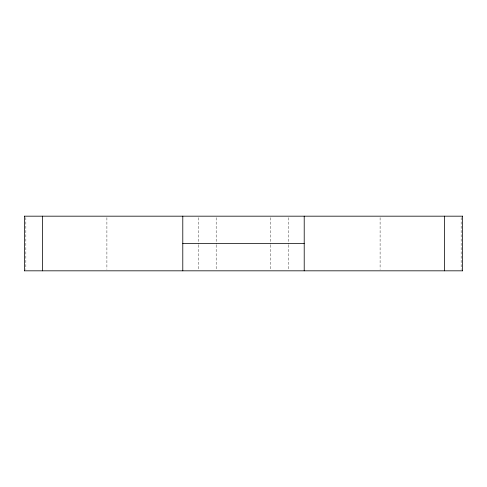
<?xml version="1.0" encoding="UTF-8"?>
<svg xmlns="http://www.w3.org/2000/svg" width="487" height="487" viewBox="0 0 487 487"><rect width="100%" height="100%" fill="white"/><g stroke="black" fill="none" stroke-linecap="round" stroke-linejoin="round"><path stroke-width="0.37" stroke-dasharray="2.44 1.83" d="M461.152 217.543L461.152 269.457M380.103 217.695L380.103 269.305M288.316 217.695L288.316 244.261M288.322 245.016L288.322 269.305M270.815 217.695L270.815 244.261M270.815 245.016L270.815 269.305M216.173 217.695L216.179 244.261M216.173 245.016L216.179 269.305M198.666 217.695L198.678 244.261M198.666 245.016L198.678 269.305M106.897 217.695L106.897 269.305M25.848 217.543L25.848 269.457"/><path stroke-width="0.73" d="M24.411 270.821L24.411 216.179M462.589 216.179L462.589 270.821M24.35 216.179L462.65 216.179M182.789 243.5L304.211 243.5M24.35 270.821L462.65 270.821M444.442 216.179L444.442 270.821M304.211 216.179L304.211 270.821M182.789 216.179L182.789 270.821M42.558 216.179L42.558 270.821"/></g></svg>
